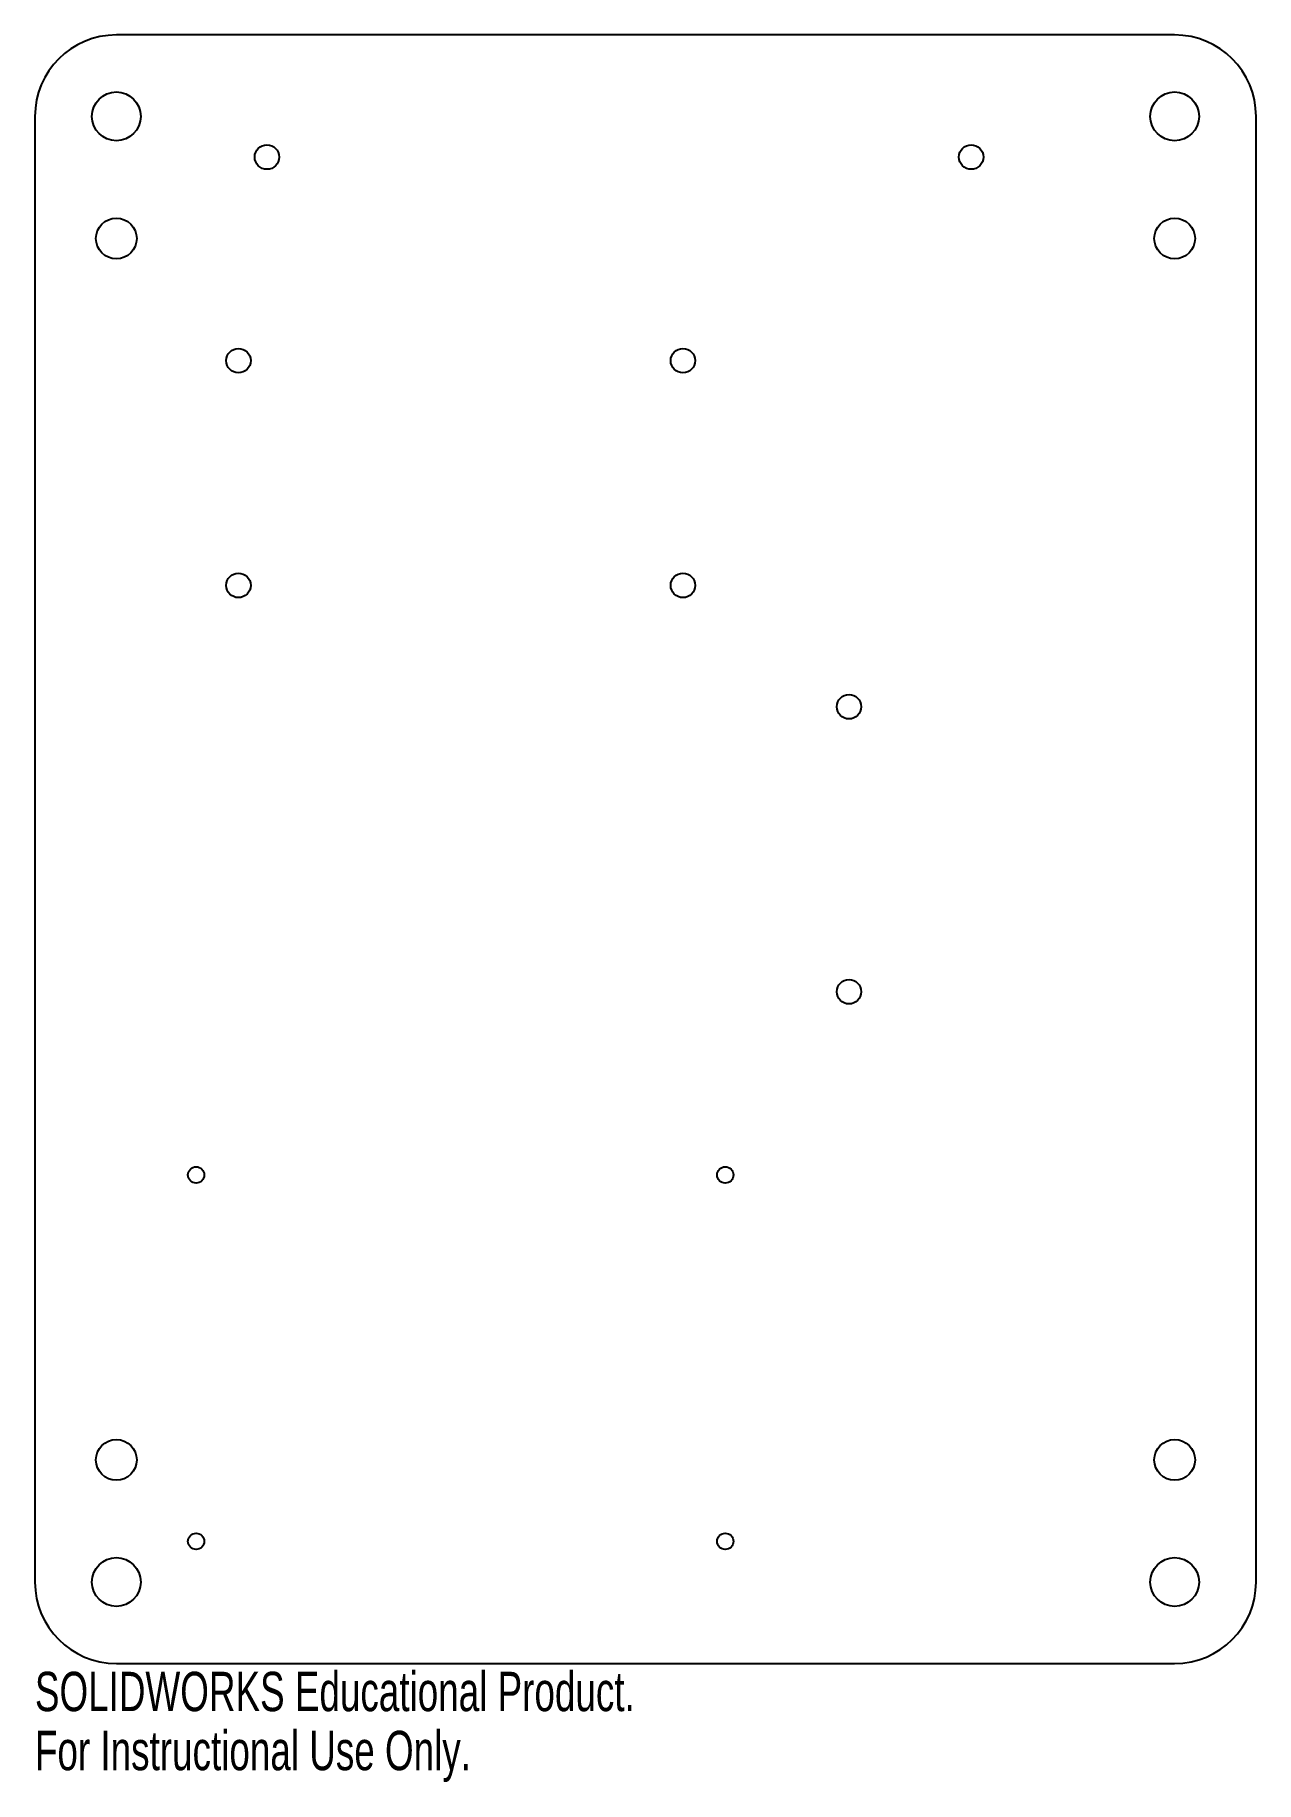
# Model space of a CAD drawing. Header units: millimetres. Extents: x 0 to 150, y -215 to 0.
import ezdxf

# ---------------------------------------------------------------- set-up
doc = ezdxf.new("R2010")
doc.units = ezdxf.units.MM
doc.styles.add('SLDTEXTSTYLE0', font='TXT', dxfattribs={"width": 0.7})

msp = doc.modelspace()

# ---------------------------------------------------------------- linework, layer by layer
at = {"color": 7, "linetype": 'Continuous', "lineweight": 25}
for p, q in [((140, 0), (10, 0)), ((0, -10), (0, -190)), ((150, -190), (150, -10)), ((10, -200), (140, -200))]:
    msp.add_line(p, q, dxfattribs=at)
for centre, radius in [((10, -10), 3), ((140, -10), 3), ((28.5, -15), 1.5), ((115, -15), 1.5), ((10, -25), 2.5), ((140, -25), 2.5), ((25, -40), 1.5), ((79.6, -40), 1.5), ((25, -67.6), 1.5), ((79.6, -67.6), 1.5), ((100, -82.5), 1.5), ((100, -117.5), 1.5), ((19.8, -140), 1), ((84.8, -140), 1), ((10, -175), 2.5), ((140, -175), 2.5), ((19.8, -185), 1), ((84.8, -185), 1), ((10, -190), 3), ((140, -190), 3)]:
    msp.add_circle(centre, radius, dxfattribs=at)
for centre, start, end in [((10, -10), 90, 180), ((140, -10), 0, 90), ((10, -190), 180, 270), ((140, -190), 270, 0)]:
    msp.add_arc(centre, 10, start, end, dxfattribs=at)

# ---------------------------------------------------------------- texts
at = {"color": 7, "linetype": 'Continuous', "char_height": 4.8336, "attachment_point": 1, "style": 'SLDTEXTSTYLE0'}
for s, insert in [('SOLIDWORKS Educational Product.', (0, -201.02)), ('For Instructional Use Only.', (0, -208.27))]:
    msp.add_mtext(s, dxfattribs=dict(at, insert=insert))

doc.saveas('drawing.dxf')
